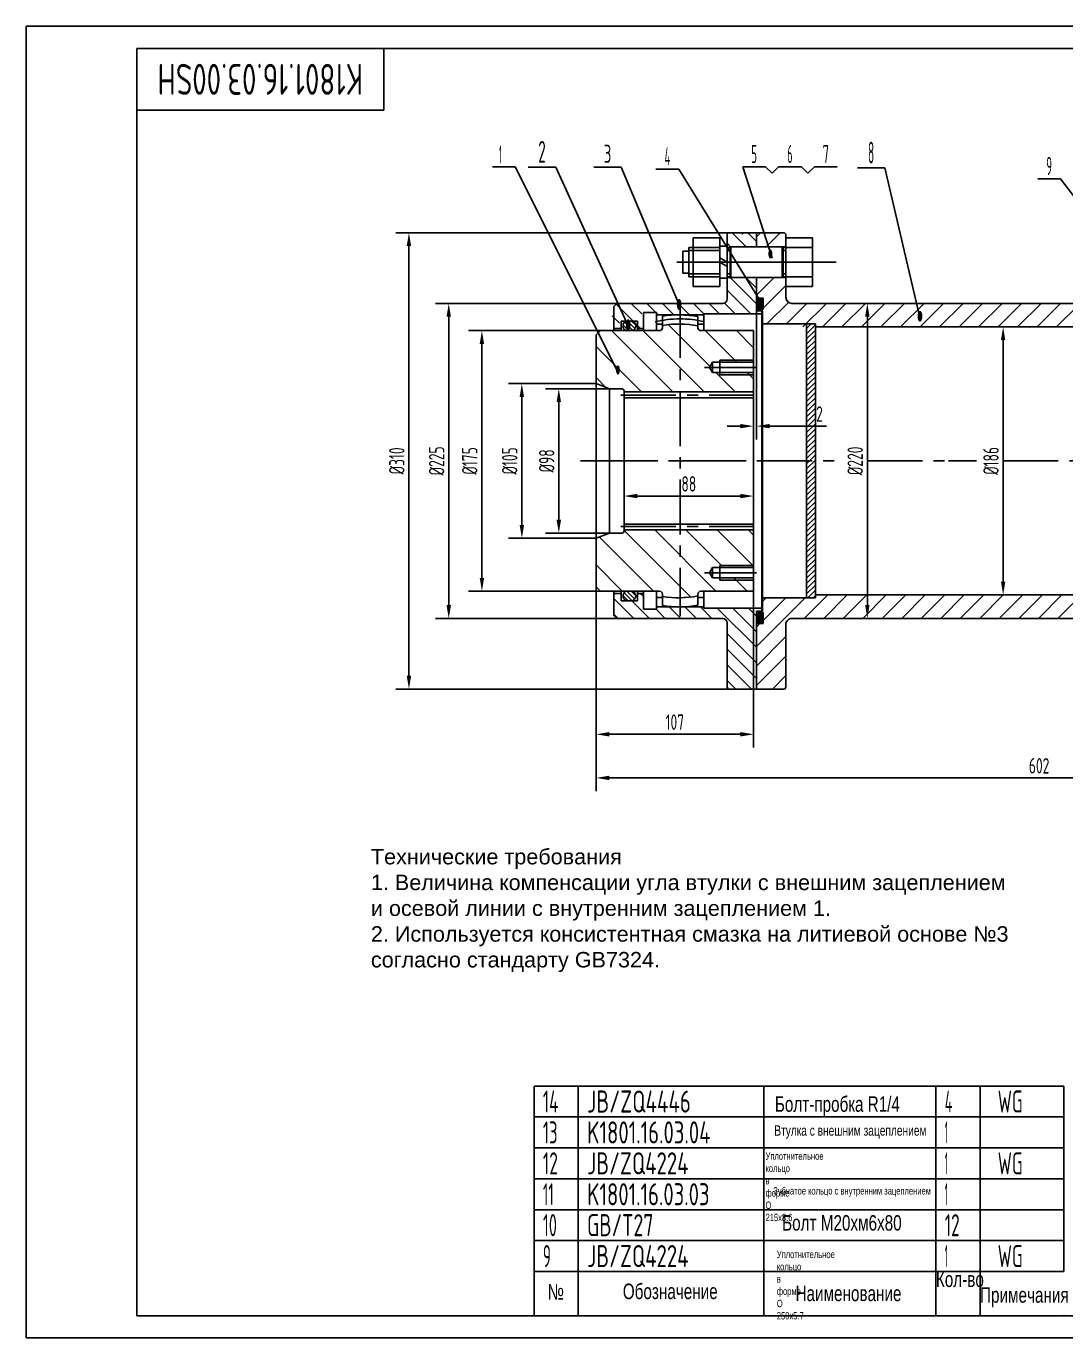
# Model space of a CAD drawing. Extents: x 0 to 1260, y -34 to 891.
# Drawn here: x 0 to 706, y -2 to 891 of the extents above; entities that cross this region are included whole.
import ezdxf
from ezdxf.enums import TextEntityAlignment as Align

# ---------------------------------------------------------------- set-up
doc = ezdxf.new("R2010")
doc.units = 0
doc.header["$LTSCALE"] = 30
doc.header["$MEASUREMENT"] = 0
for name, pattern in [('CENTER', [6.25, 5, -0.5, 0.25, -0.5]), ('F', [0.75, 0.5, -0.25]), ('G', [2, 1.25, -0.25, 0.25, -0.25])]:
    doc.linetypes.add(name, pattern=pattern)
doc.layers.get('0').update_dxf_attribs({"linetype": 'CONTINUOUS'})
doc.layers.get('DEFPOINTS').update_dxf_attribs({"linetype": 'CONTINUOUS'})
for name, color, linetype in [('01', 7, 'CONTINUOUS'), ('02', 1, 'CONTINUOUS'), ('04', 2, 'F'), ('05', 4, 'G'), ('08', 1, 'CONTINUOUS'), ('10', 1, 'CONTINUOUS'), ('11', 3, 'CONTINUOUS'), ('INTE_THICK', 7, 'CONTINUOUS'), ('INTE_THIN', 2, 'CONTINUOUS'), ('THICK', 7, 'CONTINUOUS'), ('THIN', 1, 'CONTINUOUS')]:
    doc.layers.add(name, color=color, linetype=linetype)
doc.styles.get("Standard").update_dxf_attribs({"font": 'isocp', "width": 0.707, "bigfont": 'intecad.shx'})
doc.dimstyles.new('INTE', dxfattribs={"dimscale": 3, "dimtxt": 3.5, "dimasz": 3, "dimexe": 3, "dimexo": 0, "dimgap": 1, "dimtad": 1, "dimdec": 3, "dimdsep": 46, "dimtxsty": 'Standard', "dimcen": 0, "dimclrd": 1, "dimclre": 1, "dimclrt": 3, "dimaunit": 1, "dimadec": 0, "dimazin": 0, "dimtfac": 1, "dimtdec": 4, "dimtofl": 0, "dimtmove": 0, "dimatfit": 0, "dimfxl": 1, "dimtzin": 0, "dimarcsym": 0})
pattern_1 = [(135, (990.019, -66.2738), (1.4142136, 1.4142136), [])]

# ---------------------------------------------------------------- blocks, each defined once
blk = doc.blocks.new('*D129')
at = {"layer": '08', "color": 1, "lineweight": -2}
for p, q in [((496.13, 697.73), (496.13, 610.34)), ((494.13, 595.73), (494.13, 628.34)), ((485.13, 619.34), (476.13, 619.34)), ((505.13, 619.34), (543.74, 619.34))]:
    blk.add_line(p, q, dxfattribs=at)
at = {"layer": '08', "color": 1}
for points in [[(485.13, 620.84), (485.13, 617.84), (494.13, 619.34)], [(505.13, 620.84), (505.13, 617.84), (496.13, 619.34)]]:
    blk.add_solid(points, dxfattribs=at)
at = {"layer": 'DEFPOINTS', "color": 0}
for p in [(496.13, 697.73), (496.13, 619.34), (494.13, 595.73)]:
    blk.add_point(p, dxfattribs=at)
at = {"layer": '08', "color": 3, "insert": (538.94, 627.6), "char_height": 10.5, "attachment_point": 5}
blk.add_mtext('2', dxfattribs=at)
blk = doc.blocks.new('*D130')
at = {"layer": '08', "color": 1, "lineweight": -2}
for p, q in [((387.13, 518.04), (387.13, 401.01)), ((494.13, 507.23), (494.13, 401.01)), ((396.13, 410.01), (485.13, 410.01))]:
    blk.add_line(p, q, dxfattribs=at)
at = {"layer": '08', "color": 1}
for points in [[(396.13, 411.51), (396.13, 408.51), (387.13, 410.01)], [(485.13, 411.51), (485.13, 408.51), (494.13, 410.01)]]:
    blk.add_solid(points, dxfattribs=at)
at = {"layer": 'DEFPOINTS', "color": 0}
for p in [(387.13, 518.04), (494.13, 507.23), (494.13, 410.01)]:
    blk.add_point(p, dxfattribs=at)
at = {"layer": '08', "color": 3, "insert": (440.63, 418.26), "char_height": 10.5, "attachment_point": 5}
blk.add_mtext('107', dxfattribs=at)
blk = doc.blocks.new('*D131')
at = {"layer": '08', "color": 1, "lineweight": -2}
for p, q in [((406.13, 595.73), (406.13, 562.85)), ((494.13, 595.73), (494.13, 562.85)), ((485.13, 571.85), (415.13, 571.85))]:
    blk.add_line(p, q, dxfattribs=at)
at = {"layer": '08', "color": 1}
for points in [[(415.13, 573.35), (415.13, 570.35), (406.13, 571.85)], [(485.13, 573.35), (485.13, 570.35), (494.13, 571.85)]]:
    blk.add_solid(points, dxfattribs=at)
at = {"layer": 'DEFPOINTS', "color": 0}
for p in [(406.13, 595.73), (494.13, 595.73), (406.13, 571.85)]:
    blk.add_point(p, dxfattribs=at)
at = {"layer": '08', "color": 3, "insert": (450.13, 580.1), "char_height": 10.5, "attachment_point": 5}
blk.add_mtext('88', dxfattribs=at)
blk = doc.blocks.new('*D132')
at = {"layer": '08', "color": 1, "lineweight": -2}
for p, q in [((396.13, 644.73), (352.8, 644.73)), ((361.8, 635.73), (361.8, 555.73)), ((396.13, 546.73), (352.8, 546.73))]:
    blk.add_line(p, q, dxfattribs=at)
at = {"layer": '08', "color": 1}
for points in [[(360.3, 635.73), (363.3, 635.73), (361.8, 644.73)], [(360.3, 555.73), (363.3, 555.73), (361.8, 546.73)]]:
    blk.add_solid(points, dxfattribs=at)
at = {"layer": 'DEFPOINTS', "color": 0}
for p in [(396.13, 644.73), (361.8, 546.73), (396.13, 546.73)]:
    blk.add_point(p, dxfattribs=at)
at = {"layer": '08', "color": 3, "insert": (353.55, 595.73), "char_height": 10.5, "attachment_point": 5, "rotation": 90}
blk.add_mtext('%%c98', dxfattribs=at)
blk = doc.blocks.new('*D133')
at = {"layer": '08', "color": 1, "lineweight": -2}
for p, q in [((387.13, 648.23), (327.69, 648.23)), ((336.69, 639.23), (336.69, 552.23)), ((387.13, 543.23), (327.69, 543.23))]:
    blk.add_line(p, q, dxfattribs=at)
at = {"layer": '08', "color": 1}
for points in [[(335.19, 639.23), (338.19, 639.23), (336.69, 648.23)], [(335.19, 552.23), (338.19, 552.23), (336.69, 543.23)]]:
    blk.add_solid(points, dxfattribs=at)
at = {"layer": 'DEFPOINTS', "color": 0}
for p in [(387.13, 648.23), (336.69, 543.23), (387.13, 543.23)]:
    blk.add_point(p, dxfattribs=at)
at = {"layer": '08', "color": 3, "insert": (328.44, 595.73), "char_height": 10.5, "attachment_point": 5, "rotation": 90}
blk.add_mtext('%%c105', dxfattribs=at)
blk = doc.blocks.new('*U116', base_point=(667.11, 754.18))
at = {"layer": '01'}
for p, q in [((649.11, 754.18), (649.11, 770.65)), ((649.11, 770.65), (667.11, 770.65)), ((667.11, 770.65), (667.11, 754.18)), ((649.11, 764.18), (667.11, 764.18)), ((649.11, 754.18), (649.11, 737.7)), ((667.11, 737.7), (667.11, 754.18)), ((649.11, 744.18), (667.11, 744.18)), ((649.11, 737.7), (667.11, 737.7))]:
    blk.add_line(p, q, dxfattribs=at)
at = {"layer": '05'}
blk.add_line((648.06, 754.18), (668.16, 754.18), dxfattribs=at)
blk = doc.blocks.new('*D137')
at = {"layer": '08', "color": 1, "lineweight": -2}
for p, q in [((387.13, 401.01), (387.13, 371.35)), ((989.13, 394.4), (989.13, 371.35)), ((980.13, 380.35), (396.13, 380.35))]:
    blk.add_line(p, q, dxfattribs=at)
at = {"layer": '08', "color": 1}
for points in [[(396.13, 381.85), (396.13, 378.85), (387.13, 380.35)], [(980.13, 381.85), (980.13, 378.85), (989.13, 380.35)]]:
    blk.add_solid(points, dxfattribs=at)
at = {"layer": 'DEFPOINTS', "color": 0}
for p in [(387.13, 401.01), (989.13, 394.4), (387.13, 380.35)]:
    blk.add_point(p, dxfattribs=at)
at = {"layer": '08', "color": 3, "insert": (688.13, 388.6), "char_height": 10.5, "attachment_point": 5}
blk.add_mtext('602', dxfattribs=at)
blk = doc.blocks.new('*D138')
at = {"layer": '08', "color": 1, "lineweight": -2}
for p, q in [((583.41, 702.73), (562.42, 702.73)), ((571.42, 693.73), (571.42, 497.73)), ((583.41, 488.73), (562.42, 488.73))]:
    blk.add_line(p, q, dxfattribs=at)
at = {"layer": '08', "color": 1}
for points in [[(569.92, 693.73), (572.92, 693.73), (571.42, 702.73)], [(569.92, 497.73), (572.92, 497.73), (571.42, 488.73)]]:
    blk.add_solid(points, dxfattribs=at)
at = {"layer": 'DEFPOINTS', "color": 0}
for p in [(583.41, 702.73), (571.42, 488.73), (583.41, 488.73)]:
    blk.add_point(p, dxfattribs=at)
at = {"layer": '08', "color": 3, "insert": (563.17, 595.73), "char_height": 10.5, "attachment_point": 5, "rotation": 90}
blk.add_mtext('%%c220', dxfattribs=at)
blk = doc.blocks.new('*D139')
at = {"layer": '08', "color": 1, "lineweight": -2}
for p, q in [((397.64, 684.23), (300.54, 684.23)), ((309.54, 675.23), (309.54, 516.23)), ((390.06, 507.23), (300.54, 507.23))]:
    blk.add_line(p, q, dxfattribs=at)
at = {"layer": '08', "color": 1}
for points in [[(308.04, 675.23), (311.04, 675.23), (309.54, 684.23)], [(308.04, 516.23), (311.04, 516.23), (309.54, 507.23)]]:
    blk.add_solid(points, dxfattribs=at)
at = {"layer": 'DEFPOINTS', "color": 0}
for p in [(397.64, 684.23), (309.54, 507.23), (390.06, 507.23)]:
    blk.add_point(p, dxfattribs=at)
at = {"layer": '08', "color": 3, "insert": (301.29, 595.73), "char_height": 10.5, "attachment_point": 5, "rotation": 90}
blk.add_mtext('%%c175', dxfattribs=at)
blk = doc.blocks.new('*D140')
at = {"layer": '08', "color": 1, "lineweight": -2}
for p, q in [((409.81, 702.73), (278.03, 702.73)), ((287.03, 693.73), (287.03, 497.73)), ((407.51, 488.73), (278.03, 488.73))]:
    blk.add_line(p, q, dxfattribs=at)
at = {"layer": '08', "color": 1}
for points in [[(285.53, 693.73), (288.53, 693.73), (287.03, 702.73)], [(285.53, 497.73), (288.53, 497.73), (287.03, 488.73)]]:
    blk.add_solid(points, dxfattribs=at)
at = {"layer": 'DEFPOINTS', "color": 0}
for p in [(409.81, 702.73), (287.03, 488.73), (407.51, 488.73)]:
    blk.add_point(p, dxfattribs=at)
at = {"layer": '08', "color": 3, "insert": (278.78, 595.73), "char_height": 10.5, "attachment_point": 5, "rotation": 90}
blk.add_mtext('%%c225', dxfattribs=at)
blk = doc.blocks.new('*D141')
at = {"layer": '08', "color": 1, "lineweight": -2}
for p, q in [((478.48, 750.73), (250.97, 750.73)), ((259.97, 741.73), (259.97, 449.73)), ((482.03, 440.73), (250.97, 440.73))]:
    blk.add_line(p, q, dxfattribs=at)
at = {"layer": '08', "color": 1}
for points in [[(258.47, 741.73), (261.47, 741.73), (259.97, 750.73)], [(258.47, 449.73), (261.47, 449.73), (259.97, 440.73)]]:
    blk.add_solid(points, dxfattribs=at)
at = {"layer": 'DEFPOINTS', "color": 0}
for p in [(478.48, 750.73), (259.97, 440.73), (482.03, 440.73)]:
    blk.add_point(p, dxfattribs=at)
at = {"layer": '08', "color": 3, "insert": (251.72, 595.73), "char_height": 10.5, "attachment_point": 5, "rotation": 90}
blk.add_mtext('%%c310', dxfattribs=at)
blk = doc.blocks.new('*D142')
at = {"layer": '08', "color": 1, "lineweight": -2}
for p, q in [((633.73, 686.76), (672.67, 686.76)), ((663.67, 677.76), (663.67, 513.7)), ((637.29, 504.7), (672.67, 504.7))]:
    blk.add_line(p, q, dxfattribs=at)
at = {"layer": '08', "color": 1}
for points in [[(662.17, 677.76), (665.17, 677.76), (663.67, 686.76)], [(662.17, 513.7), (665.17, 513.7), (663.67, 504.7)]]:
    blk.add_solid(points, dxfattribs=at)
at = {"layer": 'DEFPOINTS', "color": 0}
for p in [(633.73, 686.76), (637.29, 504.7), (663.67, 504.7)]:
    blk.add_point(p, dxfattribs=at)
at = {"layer": '08', "color": 3, "insert": (655.42, 595.73), "char_height": 10.5, "attachment_point": 5, "rotation": 90}
blk.add_mtext('%%c186', dxfattribs=at)
blk = doc.blocks.new('*U156', base_point=(251.96, 168.31))
at = {"layer": '01'}
for p, q in [((251.96, 168.31), (251.96, 182.31)), ((195.96, 168.31), (251.96, 168.31))]:
    blk.add_line(p, q, dxfattribs=at)
blk = doc.blocks.new('*U157')
at = {"layer": '04'}
blk.add_blockref('*U156', (0, 0), dxfattribs=at)
blk = doc.blocks.new('*U158')
at = {"layer": '01'}
for points in [[(415, 292), (25, 292)], [(25, 292), (25, 5)], [(415, 5), (415, 292)], [(25, 5), (415, 5)]]:
    blk.add_lwpolyline(points, dxfattribs=at)
at = {"layer": '02'}
for points in [[(420, 297), (0, 297)], [(0, 297), (0, 0)], [(420, 0), (420, 297)], [(0, 0), (420, 0)]]:
    blk.add_lwpolyline(points, dxfattribs=at)
blk = doc.blocks.new('*U171')
at = {"layer": '01'}
for p, q in [((0, -21), (0, 0)), ((360, -21), (360, 0))]:
    blk.add_line(p, q, dxfattribs=at)
at = {"layer": '02'}
for p, q in [((0, 0), (30, 0)), ((30, -21), (30, 0)), ((30, 0), (156, 0)), ((156, -21), (156, 0)), ((156, 0), (273, 0)), ((273, -21), (273, 0)), ((273, 0), (303, 0)), ((303, -21), (303, 0)), ((303, 0), (360, 0))]:
    blk.add_line(p, q, dxfattribs=at)
blk = doc.blocks.new('*U172')
at = {"layer": '01'}
for p, q in [((0, -21), (0, 0)), ((360, -21), (360, 0))]:
    blk.add_line(p, q, dxfattribs=at)
at = {"layer": '02'}
for p, q in [((0, 0), (30, 0)), ((30, -21), (30, 0)), ((30, 0), (156, 0)), ((156, -21), (156, 0)), ((156, 0), (273, 0)), ((273, -21), (273, 0)), ((273, 0), (303, 0)), ((303, -21), (303, 0)), ((303, 0), (360, 0))]:
    blk.add_line(p, q, dxfattribs=at)
blk = doc.blocks.new('*U173')
at = {"layer": '01'}
for p, q in [((0, -21), (0, 0)), ((360, -21), (360, 0))]:
    blk.add_line(p, q, dxfattribs=at)
at = {"layer": '02'}
for p, q in [((0, 0), (30, 0)), ((30, -21), (30, 0)), ((30, 0), (156, 0)), ((156, -21), (156, 0)), ((156, 0), (273, 0)), ((273, -21), (273, 0)), ((273, 0), (303, 0)), ((303, -21), (303, 0)), ((303, 0), (360, 0))]:
    blk.add_line(p, q, dxfattribs=at)
blk = doc.blocks.new('*U174')
at = {"layer": '01'}
for p, q in [((0, -21), (0, 0)), ((360, -21), (360, 0))]:
    blk.add_line(p, q, dxfattribs=at)
at = {"layer": '02'}
for p, q in [((0, 0), (30, 0)), ((30, -21), (30, 0)), ((30, 0), (156, 0)), ((156, -21), (156, 0)), ((156, 0), (273, 0)), ((273, -21), (273, 0)), ((273, 0), (303, 0)), ((303, -21), (303, 0)), ((303, 0), (360, 0))]:
    blk.add_line(p, q, dxfattribs=at)
blk = doc.blocks.new('*U175')
at = {"layer": '01'}
for p, q in [((0, -21), (0, 0)), ((360, -21), (360, 0))]:
    blk.add_line(p, q, dxfattribs=at)
at = {"layer": '02'}
for p, q in [((0, 0), (30, 0)), ((30, -21), (30, 0)), ((30, 0), (156, 0)), ((156, -21), (156, 0)), ((156, 0), (273, 0)), ((273, -21), (273, 0)), ((273, 0), (303, 0)), ((303, -21), (303, 0)), ((303, 0), (360, 0))]:
    blk.add_line(p, q, dxfattribs=at)
blk = doc.blocks.new('*U176')
at = {"layer": '01'}
for p, q in [((0, -21), (0, 0)), ((0, 0), (30, 0)), ((30, 0), (156, 0)), ((156, 0), (273, 0)), ((273, 0), (303, 0)), ((303, 0), (360, 0)), ((360, -21), (360, 0))]:
    blk.add_line(p, q, dxfattribs=at)
at = {"layer": '02'}
for p, q in [((30, -21), (30, 0)), ((156, -21), (156, 0)), ((273, -21), (273, 0)), ((303, -21), (303, 0))]:
    blk.add_line(p, q, dxfattribs=at)

msp = doc.modelspace()

# ---------------------------------------------------------------- hatches: boundary and pattern name
at = {"layer": '02'}
h = msp.add_hatch(dxfattribs=at)
h.set_pattern_fill('ANSI31', color=256, scale=75, style=0)
h.paths.add_polyline_path([(516.1332, 747.2069), (516.1332, 747.4969), (516.1332, 749.7319), (515.1332, 750.7319), (501.2157, 750.7319), (504.2807, 741.2319), (516.1332, 741.2319)])
h.paths.add_polyline_path([(501.2157, 750.7319), (496.1332, 750.7319), (496.1332, 741.2319), (504.2807, 741.2319)])
h.paths.add_polyline_path([(516.1332, 720.2319), (496.1332, 720.2319), (496.1332, 708.4832), (497.523, 706.2319), (497.8513, 706.2319, -0.0814195), (499.0726, 706.2319), (500.6332, 706.2319), (500.6332, 698.7319), (496.1332, 698.7319), (496.1332, 697.7319), (500.1332, 697.7319), (500.1332, 688.7601), (516.1332, 688.7601), (516.1332, 686.7601), (605.5365, 686.7601), (602.2432, 702.7319), (520.1332, 702.7319, -0.41421356), (516.1332, 706.7319)])
h.paths.add_polyline_path([(755.1328, 710.7319), (755.6328, 710.7319), (755.6328, 717.9345), (744.3992, 732.6812), (735.1328, 732.6812), (735.1328, 726.4162), (735.1328, 706.7319, -0.41421356), (731.1328, 702.7319), (650.1328, 702.7319), (602.2432, 702.7319), (605.5365, 686.7601), (739.1328, 686.7601), (739.1328, 688.7601), (755.1328, 688.7601)])
h.paths.add_polyline_path([(760.1328, 732.6812), (744.3992, 732.6812), (755.4063, 718.2319), (760.1328, 718.2319)])
h.paths.add_polyline_path([(758.643, 763.2319), (736.1328, 763.2319), (735.1328, 762.2319), (735.1328, 753.6812), (756.2785, 753.6812)])
h.paths.add_polyline_path([(760.1328, 763.2319), (758.643, 763.2319), (756.2785, 753.6812), (760.1328, 753.6812)])
at = {"layer": '02', "linetype": 'Continuous'}
h = msp.add_hatch(dxfattribs=at)
h.set_pattern_fill('ANSI31', color=1, scale=60, angle=90, style=0)
h.paths.add_polyline_path([(496.1332, 741.2319), (496.1332, 750.7319), (477.275, 750.7319), (481.6925, 741.2319)])
h.paths.add_polyline_path([(476.1332, 741.2319), (481.6925, 741.2319), (477.275, 750.7319), (477.1332, 750.7319), (476.1332, 749.7319)])
h.paths.add_polyline_path([(491.4574, 720.2319), (476.1332, 720.2319), (476.1332, 719.9228), (476.1332, 713.9669), (476.1332, 705.7319, -0.41421356), (473.1332, 702.7319), (443.1332, 702.7319), (443.1332, 694.9319), (459.1332, 694.9319), (459.1332, 695.7319), (496.1332, 695.7319), (499.6332, 695.7319), (499.6332, 697.7319), (496.1332, 697.7319), (496.1332, 710.1763)])
h.paths.add_polyline_path([(443.1332, 694.9319), (443.1332, 702.7319), (400.1332, 702.7319), (398.1332, 700.7319), (398.1332, 685.7319), (403.1332, 685.7319), (403.1332, 690.7319), (414.1332, 690.7319), (414.1332, 685.7319), (418.1332, 685.7319), (418.1332, 696.5319), (427.1332, 696.5319), (427.1332, 694.9319)])
h.paths.add_polyline_path([(496.1332, 720.2319), (491.4574, 720.2319), (496.1332, 710.1763)], flags=17)
h.paths.add_polyline_path([(406.3145, 685.7508), (411.0554, 685.7508), (411.0554, 691.9047), (406.3145, 691.9047)], flags=25)
at = {"layer": '02'}
h = msp.add_hatch(dxfattribs=at)
h.set_pattern_fill('ANSI31', color=256, scale=20, style=0)
h.paths.add_polyline_path([(530.1332, 502.7037), (536.1332, 502.7037), (536.1332, 595.7319), (530.1332, 595.7319)])
h.paths.add_polyline_path([(536.1332, 688.7601), (530.1332, 688.7601), (530.1332, 595.7319), (536.1332, 595.7319)])
at = {"layer": '02', "linetype": 'Continuous'}
h = msp.add_hatch(dxfattribs=at)
h.set_pattern_fill('ANSI31', color=1, scale=60, angle=90, style=0)
h.paths.add_polyline_path([(496.1332, 493.7319), (499.6332, 493.7319), (499.6332, 495.7319), (460.2672, 495.7319), (460.2672, 496.5319), (428.2672, 496.5319), (428.2672, 494.9319), (419.2672, 494.9319), (419.2672, 505.7319), (415.2672, 505.7319), (415.2672, 500.7319), (404.2672, 500.7319), (404.2672, 505.7319), (399.2672, 505.7319), (399.2672, 490.7319), (401.2672, 488.7319), (473.1332, 488.7319, -0.41421356), (476.1332, 485.7319), (476.1332, 441.7319), (477.1332, 440.7319), (496.1332, 440.7319)])
at = {"layer": '02'}
h = msp.add_hatch(dxfattribs=at)
h.set_pattern_fill('ANSI31', color=256, scale=75, style=0)
h.paths.add_polyline_path([(520.6332, 488.7319), (731.1328, 488.7319, -0.41421356), (735.1328, 484.7319), (735.1328, 429.2319), (736.1328, 428.2319), (760.1328, 428.2319), (760.1328, 473.2319), (755.6328, 473.2319), (755.6328, 480.7319), (755.1328, 480.7319), (755.1328, 502.7037), (719.1328, 502.7037), (719.1328, 504.7037), (536.1332, 504.7037), (536.1332, 502.7037), (500.1332, 502.7037), (500.1332, 493.7319), (496.1332, 493.7319), (496.1332, 492.7319), (500.6332, 492.7319), (500.6332, 485.2319), (499.0726, 485.2319, -0.0814195), (497.8513, 485.2319), (496.1332, 485.2319), (496.1332, 440.7319), (515.1332, 440.7319), (516.1332, 441.7319), (516.1332, 485.7319, -0.32493585)])
at = {"layer": '08'}
h = msp.add_hatch(dxfattribs=at)
h.set_pattern_fill('ANSI37', color=256, scale=5, style=0)
h.set_pattern_definition([(135, (1075.17347, -12.1881), (0.44194174, 0.44194174), []), (45, (1075.17347, -12.1881), (0.44194174, -0.44194174), [])])
h.paths.add_polyline_path([(496.1332, 705.4777, -0.12625045), (497.8513, 706.2319), (499.0726, 706.2319, -0.11306287), (500.6332, 705.5947), (500.6332, 699.4188, -0.33073593), (496.1332, 699.5359)])
h = msp.add_hatch(dxfattribs=at)
h.set_pattern_fill('ANSI31', color=256, scale=120, angle=90, style=0)
h.paths.add_polyline_path([(390.0602, 684.2319), (387.1332, 681.3049), (387.1332, 648.2319), (396.1332, 644.7319), (404.6332, 644.7319, -0.41421356), (406.1332, 643.2319), (406.1332, 642.5995), (444.2672, 642.5995), (444.2672, 688.7281, 0.04579899), (432.2672, 687.75), (432.2672, 686.2319, -0.41421356), (430.2672, 684.2319)])
h.paths.add_polyline_path([(458.2672, 684.2319, -0.41421356), (456.2672, 686.2319), (456.2672, 687.5009, 0.04588606), (444.2672, 688.7281), (444.2672, 642.5995), (494.1332, 642.5995), (494.1332, 654.2319), (471.2672, 654.2319), (471.2672, 655.7319), (466.2672, 655.7319), (464.2464, 659.2319), (466.2672, 662.7319), (471.2672, 662.7319), (471.2672, 664.2319), (494.1332, 664.2319), (494.1332, 684.2319)])
h.paths.add_polyline_path([(406.1332, 548.8643), (406.1332, 548.2319, -0.41421356), (404.6332, 546.7319), (396.1332, 546.7319), (387.1332, 543.2319), (387.1332, 511.2319), (387.1332, 510.1589), (390.0602, 507.2319), (430.2672, 507.2319, -0.41421356), (432.2672, 505.2319), (432.2672, 503.7139, 0.04579899), (444.2672, 502.7358), (444.2672, 548.8643)])
h.paths.add_polyline_path([(444.2672, 548.8643), (444.2672, 502.7358, 0.04588606), (456.2672, 503.963), (456.2672, 505.2319, -0.41421356), (458.2672, 507.2319), (494.1332, 507.2319), (494.1332, 514.7319), (471.2672, 514.7319), (471.2672, 516.2319), (466.2672, 516.2319), (464.2464, 519.7319), (466.2672, 523.2319), (471.2672, 523.2319), (471.2672, 524.7319), (494.1332, 524.7319), (494.1332, 548.8643)])
h.paths.add_polyline_path([(494.1332, 662.7319), (494.1332, 664.2319), (471.2672, 664.2319), (471.2672, 662.7319)], flags=17)
h.paths.add_polyline_path([(494.1332, 654.2319), (494.1332, 655.7319), (471.2672, 655.7319), (471.2672, 654.2319)], flags=16)
h.paths.add_polyline_path([(471.2672, 516.2319), (471.2672, 514.7319), (494.1332, 514.7319), (494.1332, 516.2319)])
h.paths.add_polyline_path([(399.7625, 653.9907), (404.5035, 653.9907), (404.5035, 660.1446), (399.7625, 660.1446)], flags=24)
h = msp.add_hatch(dxfattribs=at)
h.set_pattern_fill('ANSI37', color=256, scale=5, style=0)
h.set_pattern_definition([(225, (1075.17347, 1203.65194), (0.44194174, -0.44194174), []), (315, (1075.17347, 1203.65194), (0.44194174, 0.44194174), [])])
h.paths.add_polyline_path([(496.1332, 485.9862, 0.12625045), (497.8513, 485.2319), (499.0726, 485.2319, 0.11306287), (500.6332, 485.8691), (500.6332, 492.045, 0.33073593), (496.1332, 491.928)])
at = {"layer": '10', "linetype": 'Continuous'}
h = msp.add_hatch(dxfattribs=at)
h.set_pattern_fill('_U', color=256, scale=2, angle=45, style=0, pattern_type=0)
h.set_pattern_definition(pattern_1)
h.paths.add_polyline_path([(411.8713, 690.7319), (407.663, 690.7319, 0.67564229), (407.663, 684.2319), (411.8713, 684.2319, 0.67564229)])
h.paths.add_polyline_path([(407.4485, 685.7508), (412.1894, 685.7508), (412.1894, 691.9047), (407.4485, 691.9047)], flags=9)
h = msp.add_hatch(dxfattribs=at)
h.set_pattern_fill('_U', color=256, scale=2, angle=45, style=0, pattern_type=0)
h.set_pattern_definition(pattern_1)
h.paths.add_polyline_path([(411.8713, 507.2319), (407.663, 507.2319, 0.67564229), (407.663, 500.7319), (411.8713, 500.7319, 0.67564229)])

# ---------------------------------------------------------------- linework, layer by layer
for p, q in [((496.1332, 750.7319), (496.1332, 741.2319)), ((496.1332, 750.7319), (496.1332, 741.2319)), ((419.2672, 696.5319), (419.2672, 684.2319)), ((419.2672, 684.2319), (419.2672, 685.7319)), ((419.2672, 494.9319), (419.2672, 507.2319)), ((419.2672, 507.2319), (419.2672, 505.7319))]:
    msp.add_line(p, q)
at = {"color": 7}
for p, q in [((399.2672, 684.2319), (399.2672, 700.7319)), ((404.2672, 684.2319), (404.2672, 690.7319)), ((415.2672, 690.7319), (404.2672, 690.7319)), ((415.2672, 684.2319), (415.2672, 690.7319)), ((428.2672, 684.2319), (428.2672, 693.7913)), ((432.2672, 686.2319), (432.2672, 694.0131)), ((456.2672, 686.2319), (456.2672, 693.7913)), ((390.0602, 684.2319), (387.1332, 681.3049)), ((387.1332, 681.3049), (387.1332, 510.1589)), ((430.2672, 684.2319), (390.0602, 684.2319)), ((404.2672, 685.7319), (399.2672, 685.7319)), ((419.2672, 685.7319), (415.2672, 685.7319)), ((494.1332, 684.2319), (458.2672, 684.2319)), ((494.1332, 684.2319), (494.1332, 507.2319)), ((494.1332, 662.7319), (466.2672, 662.7319)), ((466.2672, 662.7319), (466.2672, 655.7319)), ((471.2672, 664.2319), (471.2672, 654.2319)), ((494.1332, 655.7319), (466.2672, 655.7319)), ((406.1332, 643.2319), (406.1332, 595.7319)), ((406.1332, 548.2319), (406.1332, 595.7319)), ((466.2672, 516.2319), (466.2672, 523.2319)), ((494.1332, 523.2319), (466.2672, 523.2319)), ((471.2672, 514.7319), (471.2672, 524.7319)), ((390.0602, 507.2319), (387.1332, 510.1589)), ((494.1332, 516.2319), (466.2672, 516.2319)), ((430.2672, 507.2319), (390.0602, 507.2319)), ((399.2672, 507.2319), (399.2672, 490.7319)), ((404.2672, 505.7319), (399.2672, 505.7319)), ((404.2672, 507.2319), (404.2672, 500.7319)), ((415.2672, 500.7319), (404.2672, 500.7319)), ((415.2672, 507.2319), (415.2672, 500.7319)), ((419.2672, 505.7319), (415.2672, 505.7319)), ((428.2672, 507.2319), (428.2672, 497.6725)), ((432.2672, 505.2319), (432.2672, 497.4508)), ((456.2672, 505.2319), (456.2672, 497.6725)), ((456.2672, 505.2319), (456.2672, 497.6725)), ((494.1332, 507.2319), (458.2672, 507.2319)), ((428.2672, 498.3685), (428.2672, 497.6725))]:
    msp.add_line(p, q, dxfattribs=at)
at = {"color": 1, "linetype": 'CENTER'}
for p, q in [((496.1965, 659.2319), (460.7212, 659.2319)), ((496.1965, 519.7319), (460.7212, 519.7319))]:
    msp.add_line(p, q, dxfattribs=at)
at = {"color": 1, "linetype": 'ByBlock'}
msp.add_line((494.1332, 540.7319), (494.1332, 587.5621), dxfattribs=at)
at = {"color": 7}
for centre, start, end in [((430.2672, 686.2319), 270, 0), ((458.2672, 686.2319), 180, 270), ((430.2672, 505.2319), 0, 90), ((458.2672, 505.2319), 90, 180), ((458.2672, 505.2319), 90, 180), ((7.7914, 0), 0, 0)]:
    msp.add_arc(centre, 2, start, end, dxfattribs=at)
at = {"layer": '01'}
for p, q in [((471.1332, 741.5411), (476.1332, 741.5411)), ((471.1332, 730.7319), (471.1332, 741.5411)), ((476.1332, 747.4969), (476.1332, 730.7319)), ((476.1332, 741.5411), (476.1332, 730.7319)), ((478.6332, 741.2319), (478.1332, 740.7319)), ((516.1332, 741.2319), (478.6332, 741.2319)), ((478.6332, 741.2319), (478.6332, 730.7319)), ((513.6332, 741.2319), (514.1332, 740.7319)), ((513.6332, 741.2319), (513.6332, 730.7319)), ((516.1332, 747.4969), (516.1332, 730.7319)), ((450.1332, 738.2319), (446.1332, 738.2319)), ((446.1332, 738.2319), (446.1332, 730.7319)), ((471.1332, 740.7319), (450.1332, 740.7319)), ((450.1332, 740.7319), (450.1332, 730.7319)), ((476.1332, 730.7319), (471.1332, 733.6187)), ((478.1332, 740.7319), (476.1332, 740.7319)), ((478.1332, 740.7319), (478.1332, 730.7319)), ((514.1332, 740.7319), (514.1332, 730.7319)), ((514.1332, 740.7319), (516.1332, 740.7319)), ((446.1332, 723.2319), (446.1332, 730.7319)), ((450.1332, 720.7319), (450.1332, 730.7319)), ((471.1332, 730.7319), (476.1332, 727.8452)), ((471.1332, 730.7319), (471.1332, 719.9228)), ((476.1332, 713.9669), (476.1332, 730.7319)), ((476.1332, 719.9228), (476.1332, 730.7319)), ((478.1332, 720.7319), (478.1332, 730.7319)), ((478.6332, 720.2319), (478.6332, 730.7319)), ((513.6332, 720.2319), (513.6332, 730.7319)), ((514.1332, 720.7319), (514.1332, 730.7319)), ((516.1332, 713.9669), (516.1332, 730.7319)), ((450.1332, 723.2319), (446.1332, 723.2319)), ((471.1332, 720.7319), (450.1332, 720.7319)), ((471.1332, 719.9228), (476.1332, 719.9228)), ((478.1332, 720.7319), (476.1332, 720.7319)), ((478.6332, 720.2319), (478.1332, 720.7319)), ((516.1332, 720.2319), (478.6332, 720.2319)), ((513.6332, 720.2319), (514.1332, 720.7319)), ((514.1332, 720.7319), (516.1332, 720.7319)), ((399.2672, 700.7319), (401.2672, 702.7319)), ((399.2672, 490.7319), (401.2672, 488.7319))]:
    msp.add_line(p, q, dxfattribs=at)
at = {"layer": '01', "color": 7, "linetype": 'Continuous'}
for p, q in [((516.1332, 720.2319), (476.1332, 720.2319)), ((500.1332, 688.7601), (536.1332, 688.7601)), ((536.1332, 686.7601), (719.1328, 686.7601)), ((396.1332, 644.7319), (387.1332, 648.2319)), ((387.1332, 647.2319), (387.1332, 511.2319)), ((396.1332, 644.7319), (396.1332, 595.7319)), ((404.6332, 644.7319), (396.1332, 644.7319)), ((406.1332, 642.5995), (494.1332, 642.5995)), ((406.1332, 638.6889), (494.1332, 638.6889)), ((396.1332, 546.7319), (396.1332, 595.7319)), ((396.1332, 546.7319), (387.1332, 543.2319)), ((404.6332, 546.7319), (396.1332, 546.7319)), ((406.1332, 552.7749), (494.1332, 552.7749)), ((406.1332, 548.8643), (494.1332, 548.8643)), ((500.1332, 502.7037), (536.1332, 502.7037)), ((536.1332, 504.7037), (719.1328, 504.7037)), ((496.1332, 493.7319), (496.1332, 441.7319)), ((496.1332, 493.7319), (496.1332, 441.7319)), ((520.6332, 488.7319), (731.1328, 488.7319))]:
    msp.add_line(p, q, dxfattribs=at)
for centre, start, end in [((404.6332, 643.2319), 0, 90), ((404.6332, 548.2319), 270, 0)]:
    msp.add_arc(centre, 1.5, start, end, dxfattribs=at)
at = {"layer": '01'}
msp.add_point((705, 15), dxfattribs=at)
at = {"layer": '02'}
for p, q in [((332.196, 795.5279), (316.696, 795.5279)), ((359.6655, 795.2401), (341.0655, 795.2401)), ((408.9702, 687.4819), (359.6655, 795.2401)), ((404.2299, 795.2205), (385.6299, 795.2205)), ((444.2672, 700.0948), (404.2299, 795.2205)), ((506.8122, 733.3859), (486.7627, 795.5279)), ((486.7627, 795.5279), (502.2627, 795.5279)), ((502.2627, 795.5279), (506.6821, 791.1085)), ((506.6821, 791.1085), (511.1015, 795.5279)), ((511.1015, 795.5279), (526.6015, 795.5279)), ((526.6015, 795.5279), (531.0209, 791.1085)), ((531.0209, 791.1085), (535.4403, 795.5279)), ((535.4403, 795.5279), (550.9403, 795.5279)), ((443.3289, 794.0172), (427.8289, 794.0172)), ((499.3234, 703.3156), (443.3289, 794.0172)), ((583.2655, 794.769), (564.6655, 794.769)), ((607.1725, 693.1954), (583.2655, 794.769)), ((702.6962, 787.4257), (687.1962, 787.4257)), ((759.2657, 713.1657), (702.6962, 787.4257)), ((450.1332, 738.7319), (471.1332, 738.7319)), ((476.1332, 738.7319), (478.1332, 738.7319)), ((516.1332, 738.7319), (514.1332, 738.7319)), ((450.1332, 722.7319), (471.1332, 722.7319)), ((476.1332, 722.7319), (478.1332, 722.7319)), ((516.1332, 722.7319), (514.1332, 722.7319)), ((345, 45), (705, 45)), ((345, 45), (345, 15)), ((375, 45), (375, 15)), ((501, 45), (501, 15)), ((618, 45), (618, 15)), ((648, 45), (648, 15))]:
    msp.add_line(p, q, dxfattribs=at)
at = {"layer": '05'}
for p, q in [((516.1332, 741.2319), (476.1332, 741.2319)), ((531.856, 730.7319), (441.9795, 730.7319)), ((527.2377, 730.7319), (452.8295, 730.7319)), ((460.4104, 730.7319), (550.2868, 730.7319)), ((465.0286, 730.7319), (539.4369, 730.7319)), ((469.0365, 730.7319), (478.2289, 730.7319)), ((523.2299, 730.7319), (514.0375, 730.7319)), ((444.2672, 703.1637), (444.2672, 490.2818)), ((403.9086, 640.2944), (494.1332, 640.2944)), ((376.4372, 595.7319), (556.1085, 595.7319)), ((489.0097, 595.7319), (383.2968, 595.7319)), ((571.4224, 595.7319), (626.6661, 595.7319)), ((626.6661, 595.7319), (645.5655, 595.7319)), ((663.6678, 595.7319), (998.7575, 595.7319)), ((403.9086, 551.1694), (494.1332, 551.1694))]:
    msp.add_line(p, q, dxfattribs=at)
at = {"layer": '08'}
for p, q in [((332.196, 795.5279), (401.2335, 657.6316)), ((486.1265, 749.6871), (487.1712, 750.7319))]:
    msp.add_line(p, q, dxfattribs=at)
at = {"layer": '08', "color": 7}
for p, q in [((466.2672, 662.7319), (464.2464, 659.2319)), ((466.2672, 655.7319), (464.2464, 659.2319)), ((466.2672, 523.2319), (464.2464, 519.7319)), ((466.2672, 516.2319), (464.2464, 519.7319))]:
    msp.add_line(p, q, dxfattribs=at)
at = {"layer": '08'}
for centre, start, end in [((498.462, 702.5068), 54.8880214, 128.0916466), ((498.462, 702.5068), 231.9083534, 305.1119786), ((498.462, 488.9571), 54.8880214, 128.0916466), ((498.462, 488.9571), 231.9083534, 305.1119786)]:
    msp.add_arc(centre, 3.7749, start, end, dxfattribs=at)
at = {"layer": '10', "linetype": 'CENTER'}
msp.add_arc((444.224, 622.9368), 69.2952, 76.2403505, 104.1579042, dxfattribs=at)
at = {"layer": '10', "color": 7, "linetype": 'ByBlock'}
for centre, start, end in [((443.5951, 622.8728), 78.906353, 99.9043184), ((443.5951, 568.5911), 260.0956816, 281.093647)]:
    msp.add_arc(centre, 65.8587, start, end, dxfattribs=at)
at = {"layer": 'DEFPOINTS', "color": 0, "linetype": 'ByBlock'}
for p in [(481.6332, 639.7319), (481.6332, 639.7319), (494.1332, 540.7319), (494.1332, 540.7319)]:
    msp.add_point(p, dxfattribs=at)
at = {"layer": 'INTE_THICK'}
for p, q in [((477.1332, 750.7319), (476.1332, 749.7319)), ((731.1328, 702.7319), (650.1328, 702.7319)), ((731.1328, 488.7319), (697.3328, 488.7319))]:
    msp.add_line(p, q, dxfattribs=at)
for centre, start, end in [((443.6237, 624.269), 79.6927409, 99.2484154), ((443.6237, 567.1948), 260.7515846, 280.3072591)]:
    msp.add_arc(centre, 70.6626, start, end, dxfattribs=at)
at = {"layer": 'INTE_THIN', "color": 7}
for p, q in [((477.1332, 750.7319), (476.1332, 749.7319)), ((515.1332, 750.7319), (477.1332, 750.7319)), ((515.1332, 750.7319), (516.1332, 749.7319)), ((476.1332, 749.7319), (476.1332, 705.7319)), ((516.1332, 749.7319), (516.1332, 706.7319)), ((496.1332, 720.2319), (496.1332, 697.7319)), ((496.1332, 720.2319), (496.1332, 697.7319)), ((496.1332, 720.2319), (496.1332, 697.7319)), ((496.1332, 720.2319), (496.1332, 697.7319)), ((496.1332, 706.2319), (500.6332, 706.2319)), ((500.6332, 706.2319), (500.6332, 698.7319)), ((401.2672, 702.7319), (473.1332, 702.7319)), ((496.1332, 698.7319), (500.6332, 698.7319)), ((500.1332, 697.7319), (496.1332, 697.7319)), ((499.6332, 697.7319), (499.6332, 493.7319)), ((500.1332, 697.7319), (500.1332, 493.7319)), ((731.1328, 702.7319), (520.1332, 702.7319)), ((419.2672, 696.5319), (428.2672, 696.5319)), ((428.2672, 696.5319), (428.2672, 693.0954)), ((428.2672, 694.9319), (460.2672, 694.9319)), ((432.2672, 688.5319), (428.2672, 688.5319)), ((456.2672, 688.5319), (460.2672, 688.5319)), ((460.2672, 695.7319), (496.1332, 695.7319)), ((460.2672, 684.2319), (460.2672, 695.7319)), ((499.6332, 695.7319), (496.1332, 695.7319)), ((530.1332, 688.7601), (530.1332, 502.7037)), ((536.1332, 688.7601), (536.1332, 502.7037)), ((432.2672, 502.9319), (428.2672, 502.9319)), ((456.2672, 502.9319), (460.2672, 502.9319)), ((460.2672, 507.2319), (460.2672, 495.7319)), ((419.2672, 494.9319), (428.2672, 494.9319)), ((428.2672, 494.9319), (428.2672, 498.3685)), ((428.2672, 494.9319), (428.2672, 498.3685)), ((428.2672, 496.5319), (460.2672, 496.5319)), ((460.2672, 495.7319), (499.6332, 495.7319)), ((500.1332, 493.7319), (496.1332, 493.7319)), ((496.1332, 440.7319), (496.1332, 493.7319)), ((496.1332, 440.7319), (496.1332, 493.7319)), ((496.1332, 492.7319), (500.6332, 492.7319)), ((500.6332, 485.2319), (500.6332, 492.7319)), ((401.2672, 488.7319), (473.1332, 488.7319)), ((476.1332, 441.7319), (476.1332, 485.7319)), ((496.1332, 485.2319), (500.6332, 485.2319)), ((516.1332, 441.7319), (516.1332, 485.7319)), ((477.1332, 440.7319), (476.1332, 441.7319)), ((515.1332, 440.7319), (477.1332, 440.7319)), ((515.1332, 440.7319), (516.1332, 441.7319))]:
    msp.add_line(p, q, dxfattribs=at)
for centre, radius, start, end in [((473.1332, 705.7319), 3, 270, 0), ((520.1332, 706.7319), 4, 180, 270), ((473.1332, 485.7319), 3, 0, 90), ((520.4476, 484.1352), 4.6004, 87.688393, 159.691742)]:
    msp.add_arc(centre, radius, start, end, dxfattribs=at)
at = {"layer": 'THICK'}
for centre, start, end in [((408.9702, 687.4819), 111.9107515, 248.0892485), ((410.5641, 687.4819), 291.9107515, 68.0892485), ((408.9702, 503.9819), 111.9107515, 248.0892485), ((410.5641, 503.9819), 291.9107515, 68.0892485)]:
    msp.add_arc(centre, 3.503, start, end, dxfattribs=at)
at = {"layer": 'THIN', "color": 1, "linetype": 'ByBlock'}
for p, q in [((494.1332, 664.2319), (471.2672, 664.2319)), ((494.1332, 654.2319), (471.2672, 654.2319)), ((494.1332, 524.7319), (471.2672, 524.7319)), ((494.1332, 514.7319), (471.2672, 514.7319))]:
    msp.add_line(p, q, dxfattribs=at)

# ---------------------------------------------------------------- block references
at = {"layer": '02', "xscale": 3, "yscale": 3, "zscale": 3}
msp.add_blockref('*U158', (0, 0), dxfattribs=at)
at = {"layer": '02', "xscale": 3, "yscale": 3}
msp.add_blockref('*U157', (243, 834), dxfattribs=at)
at = {"layer": '02'}
for name, p in [('*U176', (345, 171)), ('*U175', (345, 150)), ('*U174', (345, 129)), ('*U173', (345, 108)), ('*U172', (345, 87)), ('*U171', (345, 66))]:
    msp.add_blockref(name, p, dxfattribs=at)
at = {"layer": '08', "xscale": -1}
msp.add_blockref('*U116', (453.1332, 730.7319), dxfattribs=at)
at = {"layer": '08', "rotation": 359.9999999999999}
msp.add_blockref('*U116', (534.1332, 730.7319), dxfattribs=at)

# ---------------------------------------------------------------- texts
at = {"layer": '02', "width": 0.605172}
for height, p, p2 in [(5, (504.0129, 733.2461), (507.0129, 733.2461)), (5, (497.172, 700.3824), (500.172, 700.3824)), (6, (441.7482, 698.2333), (445.3482, 698.2333)), (6, (605.3725, 690.1954), (608.9725, 690.1954)), (6, (407.1702, 684.4819), (410.7702, 684.4819)), (5, (400.4778, 654.3326), (403.4778, 654.3326))]:
    msp.add_text('●', height=height, dxfattribs=at).set_placement(p, p2, align=Align.FIT)
at = {"layer": '02', "attachment_point": 1}
for s, insert, char_height in [('{\\fArial|b0|i0|c204|p34;\\W1;\\C3;Технические требования\\P1. Величина компенсации угла втулки с внешним зацеплением\\Pи осевой линии с внутренним зацеплением 1.\\P2. Используется консистентная смазка на литиевой основе №3\\Pсогласно стандарту \\fArial|b0|i0|c0|p34;GB7324.}', (234.127, 332.1197), 10.5), ('{\\fArial|b0|i0|c204|p34;\\C3;Болт-пробка \\fArial|b0|i0|c0|p34;R1/4}', (508.5693, 164.0165), 10.5), ('{\\fArial|b0|i0|c204|p34;\\C3;Втулка с внешним зацеплением}', (508.2169, 144.3006), 7), ('{\\fArial|b0|i0|c204|p34;\\C3;Зубчатое кольцо с внутренним зацеплением}', (507.5277, 102.318), 5), ('{\\fArial|b0|i0|c204|p34;\\C3;Болт М20хм6х80}', (513.518, 83.3062), 10.5), ('{\\fArial|b0|i0|c204|p34;\\C0;Кол-во}', (618, 45), 10.5), ('{\\fArial|b0|i0|c204|p34;\\C0;№}', (354.1848, 36.4335), 10.5), ('{\\fArial|b0|i0|c204|p34;\\C0;Наименование}', (522.6192, 35.3773), 10.5), ('{\\fArial|b0|i0|c204|p34;\\C0;Примечания}', (648, 34.3209), 10.5)]:
    msp.add_mtext(s, dxfattribs=dict(at, insert=insert, char_height=char_height))
for s, insert, char_height, width in [('{\\fArial|b0|i0|c204|p34;\\C3;Уплотнительное кольцо в форме О 215х8.6}', (502.2421, 125.9066), 5, 0.352376), ('{\\fArial|b0|i0|c204|p34;\\C3;Уплотнительное кольцо в форме О 250х5.7}', (509.9122, 59.1295), 5, 0.352376), ('{\\fArial|b0|i0|c204|p34;\\C0;Обозначение}', (405.2789, 36.7856), 10.5, 1.057123)]:
    msp.add_mtext(s, dxfattribs=dict(at, insert=insert, char_height=char_height, width=width))
at = {"layer": '11', "width": 0.695901}
msp.add_text('K1801.16.03.00SH', height=21, rotation=180, dxfattribs=at).set_placement((228.818, 865.5), (89.182, 865.5), align=Align.FIT)
at = {"layer": '11'}
for s, height, width, p, p2 in [('2', 14.8492, 0.562593, (347.8173, 798.2401), (352.9138, 798.2401)), ('8', 14.8492, 0.514182, (571.8658, 797.769), (576.0652, 797.769)), ('1', 12.3744, 0.404, (321.2584, 797.6982), (323.0081, 797.6982)), ('3', 12.3744, 0.696387, (392.3817, 798.2205), (397.4781, 798.2205)), ('4', 12.3744, 0.480131, (433.648, 796.5172), (437.5098, 796.5172)), ('5', 12.3744, 0.527686, (492.5817, 798.0279), (496.4436, 798.0279)), ('6', 12.3744, 0.471643, (517.1018, 798.0279), (520.6012, 798.0279)), ('7', 12.3744, 0.654873, (540.9618, 798.0279), (545.4188, 798.0279)), ('9', 12.3744, 0.502072, (693.0153, 789.9257), (696.8772, 789.9257)), ('14', 15, 0.614783, (351, 153), (361.605, 153)), ('JB/ZQ4446', 15, 0.691404, (381, 153), (451.5191, 153)), ('4', 15, 0.543846, (624, 153), (629.3025, 153)), ('WG', 15, 0.6464, (660, 153), (676.968, 153)), ('13', 15, 0.609833, (351, 132), (360.9838, 132)), ('K1801.16.03.04', 15, 0.693834, (381, 132), (464.8325, 132)), ('1', 15, 0.404, (624, 132), (626.121, 132)), ('12', 15, 0.611465, (351, 111), (361.1814, 111)), ('JB/ZQ4224', 15, 0.691053, (381, 111), (449.9325, 111)), ('1', 15, 0.404, (624, 111), (626.121, 111)), ('WG', 15, 0.6464, (660, 111), (676.968, 111)), ('11', 15, 0.582235, (351, 90), (358.4235, 90)), ('K1801.16.03.03', 15, 0.693738, (381, 90), (464.2113, 90)), ('1', 15, 0.404, (624, 90), (626.121, 90)), ('10', 15, 0.606076, (351, 69), (360.5529, 69)), ('GB/T27', 15, 0.691036, (381, 69), (426.0901, 69)), ('12', 15, 0.611465, (624, 69), (634.1814, 69)), ('9', 15, 0.579528, (351, 48), (356.4035, 48)), ('JB/ZQ4224', 15, 0.691053, (381, 48), (449.9325, 48)), ('1', 15, 0.404, (624, 48), (626.121, 48)), ('WG', 15, 0.6464, (660, 48), (676.968, 48))]:
    msp.add_text(s, height=height, dxfattribs=dict(at, width=width)).set_placement(p, p2, align=Align.FIT)

# ---------------------------------------------------------------- dimensions: what is measured, and where the dimension line sits
at = {"layer": '08'}
for base, p1, p2, text, picture, middle in [((259.973, 440.7319), (478.4829, 750.7319), (482.0254, 440.7319), '%%c310', '*D141', (251.723, 595.7319)), ((287.0271, 488.7319), (409.8102, 702.7319), (407.5089, 488.7319), '%%c225', '*D140', (278.7761, 595.7319)), ((571.4224, 488.7319), (583.4076, 702.7319), (583.4076, 488.7319), '%%c220', '*D138', (563.1714, 595.7319)), ((663.6678, 504.7037), (633.7271, 686.7601), (637.2862, 504.7037), '%%c186', '*D142', (655.4178, 595.7319)), ((336.6947, 543.2319), (387.1332, 648.2319), (387.1332, 543.2319), '%%c105', '*D133', (328.4447, 595.7319)), ((361.8032, 546.7319), (396.1332, 644.7319), (396.1332, 546.7319), '%%c98', '*D132', (353.5532, 595.7319))]:
    dim = msp.add_linear_dim(base=base, p1=p1, p2=p2, angle=90, text=text, dimstyle='INTE', dxfattribs=at)
    dim.commit()
    dim.dimension.update_dxf_attribs({"geometry": picture, "text_midpoint": middle})
for base, p1, p2, picture, middle in [((496.1332, 619.3446), (494.1332, 595.7319), (496.1332, 697.7319), '*D129', (538.9351, 619.3446)), ((494.1332, 410.0146), (387.1332, 518.0379), (494.1332, 507.2319), '*D130', (440.6332, 410.0146))]:
    dim = msp.add_linear_dim(base=base, p1=p1, p2=p2, dimstyle='INTE', dxfattribs=at)
    dim.commit()
    dim.dimension.update_dxf_attribs({"geometry": picture, "text_midpoint": middle, "dimtype": 160})
dim = msp.add_linear_dim(base=(309.5401, 507.2319), p1=(397.6415, 684.2319), p2=(390.0602, 507.2319), angle=90, text='%%c175', dimstyle='INTE', dxfattribs=at)
dim.commit()
dim.dimension.update_dxf_attribs({"geometry": '*D139', "text_midpoint": (309.5401, 595.7319), "dimtype": 160})
for base, p1, p2, picture, middle in [((406.1332, 571.8525), (494.1332, 595.7319), (406.1332, 595.7319), '*D131', (450.1332, 580.1025)), ((387.1332, 380.3485), (989.1328, 394.4021), (387.1332, 401.0146), '*D137', (688.133, 388.5995))]:
    dim = msp.add_linear_dim(base=base, p1=p1, p2=p2, dimstyle='INTE', dxfattribs=at)
    dim.commit()
    dim.dimension.update_dxf_attribs({"geometry": picture, "text_midpoint": middle})

doc.saveas('drawing.dxf')
